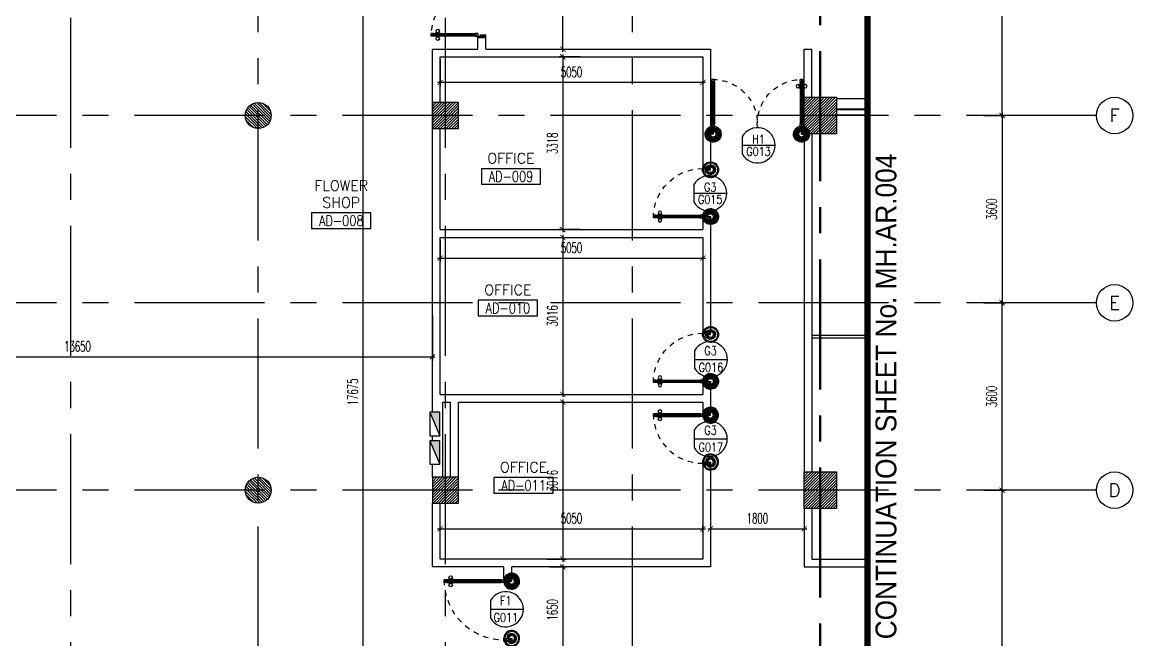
# Model space of a CAD drawing. Extents: x 417819.9 to 417911.9, y 43448 to 43539.2.
# Drawn here: x 417890.56 to 417911.92, y 43471.2 to 43483.07 of the extents above; entities that cross this region are included whole.
import ezdxf
from ezdxf.enums import TextEntityAlignment as Align

# ---------------------------------------------------------------- set-up
doc = ezdxf.new("R2010")
doc.units = 0
doc.header["$MEASUREMENT"] = 0
doc.header["$PDMODE"] = 3
doc.header["$PDSIZE"] = 0.1
for name, pattern in [('CENTER2', [1.125, 0.75, -0.125, 0.125, -0.125]), ('CENTERX2', [4, 2.5, -0.5, 0.5, -0.5]), ('HIDDEN', [0.375, 0.25, -0.125])]:
    doc.linetypes.add(name, pattern=pattern)
doc.layers.get('0').update_dxf_attribs({"linetype": 'CONTINUOUS'})
doc.layers.get('DEFPOINTS').update_dxf_attribs({"linetype": 'CONTINUOUS'})
for name, color, linetype in [('AX', 6, 'CONTINUOUS'), ('AX-CR', 2, 'CONTINUOUS'), ('AX-DIM', 4, 'CONTINUOUS'), ('AX-TXT', 4, 'CONTINUOUS'), ('AXES', 11, 'CENTERX2'), ('COL', 2, 'CONTINUOUS'), ('DIM', 4, 'CONTINUOUS'), ('DOOR', 4, 'CONTINUOUS'), ('DOOR-CR', 2, 'CONTINUOUS'), ('DOOR-NO', 3, 'CONTINUOUS'), ('E-PANELBX', 3, 'CONTINUOUS'), ('EJ', 8, 'CONTINUOUS'), ('ELEV', 2, 'CONTINUOUS'), ('HAT', 8, 'CONTINUOUS'), ('PART', 9, 'CONTINUOUS'), ('RM-BOX', 2, 'CONTINUOUS'), ('RM-NAME', 2, 'CONTINUOUS'), ('RM-NO', 2, 'CONTINUOUS'), ('TXT1', 2, 'CONTINUOUS'), ('WALL', 2, 'CONTINUOUS')]:
    doc.layers.add(name, color=color, linetype=linetype)
doc.layers.get('EJ').off()
doc.styles.add('ROMANS', font='ROMANS.shx', dxfattribs={"width": 0.6})
doc.styles.add('TTXT', font='swisse.ttf', dxfattribs={"width": 0.6})
doc.dimstyles.new('STANDARD in', dxfattribs={"dimtxt": 0.2, "dimasz": 0.1, "dimexe": 0.07, "dimexo": 0.05, "dimgap": 0.1, "dimtad": 1, "dimdec": 0, "dimlfac": 1000, "dimzin": 0, "dimdsep": 46, "dimtxsty": 'ROMANS', "dimblk": 'ARCHTICK', "dimcen": 0.05, "dimdle": 0.05, "dimclrd": 4, "dimclre": 4, "dimclrt": 2, "dimadec": 0, "dimazin": 0, "dimtfac": 1, "dimtdec": 0, "dimtmove": 2, "dimatfit": 3, "dimfxl": 0, "dimtolj": 1, "dimtzin": 0, "dimarcsym": 0})

# ---------------------------------------------------------------- blocks, each defined once
blk = doc.blocks.new('DOOR100')
at = {"layer": 'DOOR', "color": 7, "linetype": 'ByBlock'}
for p, q in [((-75, 1250), (-75, 1300)), ((-75, 1300), (-25, 1300)), ((-25, 1300), (-75, 1300)), ((-25, 1250), (-25, 1300)), ((-91, 1205), (-91, 1140)), ((-82, 1205), (-91, 1205)), ((-82, 1140), (-91, 1140)), ((-82, 1128), (-82, 1218)), ((-75, 1218), (-82, 1218)), ((-82, 1205), (-82, 1140)), ((-75, 1128), (-82, 1128)), ((-58, 1250), (-75, 1250)), ((-58, 1250), (-58, 1270)), ((-42, 1270), (-58, 1270)), ((-42, 1250), (-42, 1270)), ((-25, 1250), (-42, 1250)), ((-25, 1218), (-18, 1218)), ((-25, 1128), (-18, 1128)), ((-18, 1128), (-18, 1218)), ((-18, 1205), (-18, 1140)), ((-18, 1205), (-9, 1205)), ((-18, 1140), (-9, 1140)), ((-9, 1205), (-9, 1140)), ((-1200, 0), (-1200, 150)), ((-1200, 150), (-1175, 150)), ((-1200, 150), (-1200, 0)), ((-1150, 0), (-1200, 114)), ((-1150, 0), (-1200, 40)), ((-1150, 0), (-1200, 0)), ((-1175, 150), (-1175, 100)), ((-1175, 100), (-1150, 100)), ((-1150, 0), (-1163, 100)), ((-1150, 100), (-1150, 0)), ((-75, 200), (-58, 200)), ((-75, 150), (-75, 200)), ((-75, 150), (-25, 150)), ((-58, 200), (-58, 180)), ((-58, 180), (-42, 180)), ((-50, 0), (0, 114)), ((-50, 100), (-50, 0)), ((-50, 0), (-37, 100)), ((-25, 100), (-50, 100)), ((-50, 0), (0, 40)), ((-50, 0), (0, 0)), ((-42, 200), (-25, 200)), ((-42, 180), (-42, 200)), ((-25, 200), (-25, 150)), ((0, 150), (-25, 150)), ((-25, 150), (-25, 100)), ((0, 0), (0, 150)), ((0, 150), (0, 0))]:
    blk.add_line(p, q, dxfattribs=at)
at = {"layer": 'DOOR', "linetype": 'ByBlock'}
for p, q in [((-75, 1250), (-75, 200)), ((-58, 200), (-58, 1250)), ((-42, 200), (-42, 1250)), ((-25, 200), (-25, 1250))]:
    blk.add_line(p, q, dxfattribs=at)
at = {"layer": 'DOOR', "color": 7, "linetype": 'ByBlock'}
for centre in [(-124, 1173), (24, 1173)]:
    blk.add_circle(centre, 32.4, dxfattribs=at)
at = {"layer": 'DOOR', "linetype": 'HIDDEN', "ltscale": 0.5}
blk.add_arc((-25, 150), 1150, 90, 180, dxfattribs=at)
at = {"layer": 'DOOR', "color": 7, "linetype": 'ByBlock'}
for centre, radius, start, end in [((-1150, 0), 154, 103.7142, 108.8947), ((-1150, 0), 134, 100.72, 111.8402), ((-1150, 0), 94.4, 90, 121.9818), ((-1150, 0), 74.4, 90, 132.2236), ((-1150, 0), 54.4, 90, 156.7926), ((-1150, 0), 34.4, 90, 180), ((-1150, 0), 14.4, 90, 180), ((-50, 0), 94.4, 58.0182, 90), ((-50, 0), 74.4, 47.7764, 90), ((-50, 0), 54.4, 23.2074, 90), ((-50, 0), 34.4, 0, 90), ((-50, 0), 14.4, 0, 90), ((-50, 0), 134, 68.1598, 79.28), ((-50, 0), 114, 64.0838, 77.3774), ((-50, 0), 154, 71.1053, 76.2858)]:
    blk.add_arc(centre, radius, start, end, dxfattribs=at)
blk = doc.blocks.new('A$C49F1192B')
at = {"layer": 'DOOR', "color": 0, "linetype": 'ByBlock', "xscale": -1, "rotation": 270}
blk.add_blockref('DOOR100', (0, 1200), dxfattribs=at)
blk = doc.blocks.new('DD1')
at = {"layer": 'DOOR-CR'}
blk.add_line((-316, 0), (316, 0), dxfattribs=at)
blk.add_lwpolyline([(-316, -166, 3.820224), (-316, 166)], format="xyb", close=True, dxfattribs=at)
at = {"layer": 'DOOR-NO', "color": 255, "style": 'ROMANS'}
for tag, width, p in [('G', 0.8, (-22, 156)), ('0000', 0.7, (-22, -136))]:
    blk.add_attdef(tag, text='', height=196, dxfattribs=dict(at, width=width)).set_placement(p, align=Align.MIDDLE)
blk = doc.blocks.new('COL50')
at = {"layer": 'COL'}
blk.add_lwpolyline([(-250, 250), (-250, -250), (250, -250), (250, 250)], close=True, dxfattribs=at)
blk = doc.blocks.new('*X61')
at = {"color": 0}
for p, q in [((203889, 17902), (204348, 18361)), ((203889, 17955), (204295, 18361)), ((203889, 18008), (204242, 18361)), ((203889, 18061), (204189, 18361)), ((203889, 18114), (204136, 18361)), ((203889, 18167), (204083, 18361)), ((203889, 18220), (204030, 18361)), ((203889, 18273), (203977, 18361)), ((203889, 18326), (203923, 18361)), ((203901, 17861), (204389, 18349)), ((203954, 17861), (204389, 18296)), ((204007, 17861), (204389, 18243)), ((204060, 17861), (204389, 18190)), ((204113, 17861), (204389, 18137)), ((204166, 17861), (204389, 18084)), ((204219, 17861), (204389, 18031)), ((204272, 17861), (204389, 17978)), ((204325, 17861), (204389, 17924)), ((204378, 17861), (204389, 17871))]:
    blk.add_line(p, q, dxfattribs=at)
blk = doc.blocks.new('RM1')
at = {"layer": 'RM-BOX'}
blk.add_lwpolyline([(570, -200), (-570, -200), (-570, -500), (570, -500)], close=True, dxfattribs=at)
at = {"layer": 'RM-NAME', "style": 'ROMANS'}
for tag, p in [('ROOMNAME1', (0, 324)), ('ROOMNAME2', (0, 0))]:
    blk.add_attdef(tag, text='', height=200, dxfattribs=at).set_placement(p, align=Align.MIDDLE)
at = {"layer": 'RM-NO', "style": 'ROMANS', "width": 0.8}
blk.add_attdef('ROOMNO', text='', height=200, dxfattribs=at).set_placement((0, -350), align=Align.MIDDLE)
blk = doc.blocks.new('*X58')
at = {"color": 0}
for p, q in [((203888, 25061), (204388, 25561)), ((203889, 25114), (204335, 25561)), ((203889, 25167), (204282, 25561)), ((203889, 25220), (204229, 25561)), ((203889, 25273), (204176, 25561)), ((203889, 25326), (204123, 25561)), ((203889, 25379), (204070, 25561)), ((203889, 25432), (204017, 25561)), ((203889, 25486), (203964, 25561)), ((203889, 25539), (203911, 25561)), ((203941, 25061), (204389, 25508)), ((203994, 25061), (204389, 25455)), ((204047, 25061), (204389, 25402)), ((204100, 25061), (204389, 25349)), ((204153, 25061), (204389, 25296)), ((204207, 25061), (204389, 25243)), ((204260, 25061), (204389, 25190)), ((204313, 25061), (204389, 25137)), ((204366, 25061), (204389, 25084))]:
    blk.add_line(p, q, dxfattribs=at)
blk = doc.blocks.new('A$C272A55A0')
at = {"layer": 'DOOR', "color": 0, "linetype": 'ByBlock'}
for p, q in [((0, 900), (0, 1050)), ((50, 1050), (0, 1050)), ((0, 900), (25, 900)), ((25, 950), (50, 950)), ((25, 900), (25, 950)), ((75, 900), (25, 900)), ((25, 850), (25, 900)), ((58, 870), (42, 870)), ((42, 870), (42, 850)), ((50, 950), (50, 1050)), ((58, 850), (58, 870)), ((75, 900), (75, 850)), ((1725, 900), (1775, 900)), ((1725, 900), (1725, 850)), ((1742, 870), (1758, 870)), ((1742, 850), (1742, 870)), ((1750, 950), (1750, 1050)), ((1750, 1050), (1800, 1050)), ((1775, 950), (1750, 950)), ((1758, 870), (1758, 850)), ((1775, 900), (1775, 950)), ((1800, 900), (1775, 900)), ((1775, 850), (1775, 900)), ((1800, 1050), (1800, 900)), ((42, 850), (25, 850)), ((75, 850), (58, 850)), ((1725, 850), (1742, 850)), ((1758, 850), (1775, 850)), ((25, 50), (42, 50)), ((25, 50), (25, 0)), ((25, 0), (75, 0)), ((75, 0), (25, 0)), ((42, 50), (42, 30)), ((42, 30), (58, 30)), ((58, 50), (75, 50)), ((58, 50), (58, 30)), ((75, 50), (75, 0)), ((1718, 160), (1709, 160)), ((1709, 95), (1709, 160)), ((1718, 95), (1709, 95)), ((1725, 173), (1718, 173)), ((1718, 173), (1718, 83)), ((1718, 95), (1718, 160)), ((1725, 83), (1718, 83)), ((1742, 50), (1725, 50)), ((1725, 50), (1725, 0)), ((1775, 0), (1725, 0)), ((1725, 0), (1775, 0)), ((1742, 50), (1742, 30)), ((1758, 30), (1742, 30)), ((1775, 50), (1758, 50)), ((1758, 50), (1758, 30)), ((1775, 173), (1782, 173)), ((1775, 83), (1782, 83)), ((1775, 50), (1775, 0)), ((1782, 173), (1782, 83)), ((1782, 160), (1791, 160)), ((1782, 95), (1782, 160)), ((1782, 95), (1791, 95)), ((1791, 95), (1791, 160))]:
    blk.add_line(p, q, dxfattribs=at)
at = {"layer": 'DOOR', "color": 9, "linetype": 'ByBlock'}
for p, q in [((50, 1050), (0, 1010)), ((50, 1050), (0, 937)), ((50, 1050), (37, 950)), ((1750, 1050), (1800, 1010)), ((1750, 1050), (1800, 937)), ((1750, 1050), (1763, 950))]:
    blk.add_line(p, q, dxfattribs=at)
at = {"layer": 'DOOR', "linetype": 'ByBlock'}
for p, q in [((25, 850), (25, 50)), ((42, 850), (42, 50)), ((58, 850), (58, 50)), ((75, 50), (75, 850)), ((1725, 50), (1725, 850)), ((1742, 850), (1742, 50)), ((1758, 850), (1758, 50)), ((1775, 850), (1775, 50))]:
    blk.add_line(p, q, dxfattribs=at)
at = {"layer": 'DOOR', "color": 0, "linetype": 'ByBlock'}
for centre in [(1676, 128), (1824, 128)]:
    blk.add_circle(centre, 32.4, dxfattribs=at)
at = {"layer": 'DOOR', "color": 9, "linetype": 'ByBlock'}
for centre, radius, start, end in [((50, 1050), 54.4, 203.2074, 270), ((50, 1050), 74.4, 227.7764, 270), ((50, 1050), 94.4, 238.0182, 270), ((50, 1050), 114, 244.0838, 257.3774), ((50, 1050), 134, 248.1598, 259.28), ((50, 1050), 154, 251.1053, 256.2858), ((50, 1050), 34.4, 180, 270), ((50, 1050), 14.4, 180, 270), ((1750, 1050), 14.4, 270, 0), ((1750, 1050), 34.4, 270, 0), ((1750, 1050), 54.4, 270, 336.7926), ((1750, 1050), 74.4, 270, 312.2236), ((1750, 1050), 94.4, 270, 301.9818), ((1750, 1050), 114, 282.6226, 295.9162), ((1750, 1050), 134, 280.72, 291.8402), ((1750, 1050), 154, 283.7142, 288.8947)]:
    blk.add_arc(centre, radius, start, end, dxfattribs=at)
at = {"layer": 'DOOR', "linetype": 'HIDDEN', "ltscale": 0.5}
for centre, start, end in [((50, 851), 268.3174, 3.2965), ((1750, 851), 176.7035, 271.6826)]:
    blk.add_arc(centre, 851, start, end, dxfattribs=at)
at = {"layer": 'WALL', "linetype": 'ByBlock'}
blk.add_line((1800, 900), (1800, 1050), dxfattribs=at)
blk = doc.blocks.new('C11')
at = {"layer": 'HAT'}
h = blk.add_hatch(dxfattribs=at)
h.set_pattern_fill('ANSI31', color=256, scale=300, style=0)
h.set_pattern_definition([(45, (-383765.23, -62181), (-26.5165043, 26.5165043), [])])
h.paths.add_polyline_path([(-20, 350), (-20, 700), (-320, 700), (-320, 350)])
h.paths.add_polyline_path([(-320, 0), (-20, 0), (-20, 350), (-320, 350)])
h = blk.add_hatch(dxfattribs=at)
h.set_pattern_fill('ANSI31', color=256, scale=300, style=0)
h.set_pattern_definition([(45, (-383445.23, -62181), (-26.5165043, 26.5165043), [])])
h.paths.add_polyline_path([(300, 350), (300, 700), (0, 700), (0, 350)])
h.paths.add_polyline_path([(0, 0), (300, 0), (300, 350), (0, 350)])
at = {"layer": 'COL'}
for points in [[(-20, 700), (-20, 0), (-320, 0), (-320, 700)], [(300, 700), (300, 0), (0, 0), (0, 700)]]:
    blk.add_lwpolyline(points, close=True, dxfattribs=at)
blk = doc.blocks.new('DOOR1000')
at = {"layer": 'DOOR', "color": 7, "linetype": 'ByBlock'}
for p, q in [((-150, 0), (0, 0)), ((-150, 0), (-150, -25)), ((0, -50), (-114, 0)), ((0, -50), (-40, 0)), ((0, -50), (0, 0)), ((-1100, -25), (-1100, -75)), ((-1100, -75), (-1100, -25)), ((-1050, -25), (-1100, -25)), ((-1050, -75), (-1100, -75)), ((-1070, -42), (-1070, -58)), ((-1050, -42), (-1070, -42)), ((-1050, -58), (-1070, -58)), ((-1050, -25), (-1050, -42)), ((-1050, -58), (-1050, -75)), ((-1018, -25), (-1018, -18)), ((-928, -18), (-1018, -18)), ((-1018, -75), (-1018, -82)), ((-928, -82), (-1018, -82)), ((-1005, -18), (-1005, -9)), ((-1005, -9), (-940, -9)), ((-1005, -18), (-940, -18)), ((-1005, -82), (-1005, -91)), ((-1005, -82), (-940, -82)), ((-1005, -91), (-940, -91)), ((-940, -18), (-940, -9)), ((-940, -82), (-940, -91)), ((-928, -25), (-928, -18)), ((-928, -75), (-928, -82)), ((-200, -25), (-150, -25)), ((-200, -42), (-200, -25)), ((-180, -42), (-200, -42)), ((-200, -58), (-180, -58)), ((-200, -75), (-200, -58)), ((-150, -75), (-200, -75)), ((-180, -58), (-180, -42)), ((-150, -25), (-100, -25)), ((-150, -75), (-150, -25)), ((-100, -25), (-100, -50)), ((0, -50), (-100, -37)), ((-100, -50), (0, -50)), ((-150, -975), (-100, -975)), ((-150, -1000), (-150, -975)), ((-150, -1000), (0, -1000)), ((0, -1000), (-150, -1000)), ((0, -950), (-114, -1000)), ((-100, -975), (-100, -950)), ((0, -950), (-100, -963)), ((-100, -950), (0, -950)), ((0, -950), (-40, -1000)), ((0, -950), (0, -1000))]:
    blk.add_line(p, q, dxfattribs=at)
at = {"layer": 'DOOR', "linetype": 'ByBlock'}
for p, q in [((-200, -25), (-1050, -25)), ((-200, -42), (-1050, -42)), ((-200, -58), (-1050, -58)), ((-1050, -75), (-200, -75))]:
    blk.add_line(p, q, dxfattribs=at)
at = {"layer": 'DOOR', "color": 7, "linetype": 'ByBlock'}
for centre in [(-973, 24), (-973, -124)]:
    blk.add_circle(centre, 32.4, dxfattribs=at)
for centre, radius, start, end in [((0, -50), 154, 161.1053, 166.2858), ((0, -50), 94.4, 148.0182, 180), ((0, -50), 134, 158.1598, 169.28), ((0, -50), 114, 154.0838, 167.3774), ((0, -50), 74.4, 137.7764, 180), ((0, -50), 54.4, 113.2074, 180), ((0, -50), 34.4, 90, 180), ((0, -50), 14.4, 90, 180), ((0, -950), 154, 193.7142, 198.8947), ((0, -950), 134, 190.72, 201.8402), ((0, -950), 94.4, 180, 211.9818), ((0, -950), 74.4, 180, 222.2236), ((0, -950), 54.4, 180, 246.7926), ((0, -950), 34.4, 180, 270), ((0, -950), 14.4, 180, 270)]:
    blk.add_arc(centre, radius, start, end, dxfattribs=at)
at = {"layer": 'DOOR', "linetype": 'HIDDEN', "ltscale": 0.5}
blk.add_arc((-150, -25), 950, 180, 270, dxfattribs=at)
blk = doc.blocks.new('E-PBX')
at = {"layer": 'E-PANELBX'}
h = blk.add_hatch(color=256, dxfattribs=at)
h.paths.add_polyline_path([(34, 190), (-225, 190), (34, 81)])
h.paths.add_polyline_path([(225, 190), (34, 190), (34, 81), (225, 0)])
blk.add_line((225, 0), (-225, 190), dxfattribs=at)
blk.add_lwpolyline([(-225, 190), (225, 190), (225, 0), (-225, 0)], close=True, dxfattribs=at)
blk = doc.blocks.new('_ARCHTICK')
at = {"color": 0, "linetype": 'ByBlock', "const_width": 0.15}
blk.add_lwpolyline([(-0.5, -0.5), (0.5, 0.5)], dxfattribs=at)
blk = doc.blocks.new('*D735')
at = {"layer": 'DEFPOINTS', "color": 0}
for p in [(417898.447, 43477.478), (417884.797, 43477.017), (417898.447, 43476.637)]:
    blk.add_point(p, dxfattribs=at)
at = {"layer": 'DIM', "color": 4, "lineweight": -2}
for p, q in [((417898.447, 43477.428), (417898.447, 43476.567)), ((417884.797, 43476.967), (417884.797, 43476.567)), ((417884.747, 43476.637), (417898.497, 43476.637))]:
    blk.add_line(p, q, dxfattribs=at)
at = {"layer": 'DIM', "color": 4, "lineweight": -2, "xscale": 0.1, "yscale": 0.1, "zscale": 0.1, "rotation": 180}
blk.add_blockref('_ARCHTICK', (417884.797, 43476.637), dxfattribs=at)
at = {"layer": 'DIM', "color": 4, "lineweight": -2, "xscale": 0.1, "yscale": 0.1, "zscale": 0.1}
blk.add_blockref('_ARCHTICK', (417898.447, 43476.637), dxfattribs=at)
at = {"layer": 'DIM', "color": 2, "insert": (417891.622, 43476.837), "char_height": 0.2, "attachment_point": 5, "style": 'ROMANS'}
blk.add_mtext('\\A1;13650', dxfattribs=at)
blk = doc.blocks.new('*D488')
at = {"layer": 'DEFPOINTS', "color": 0}
for p in [(417900.649, 43472.599), (417900.66, 43470.949), (417900.955, 43470.949)]:
    blk.add_point(p, dxfattribs=at)
at = {"layer": 'DIM', "color": 4, "lineweight": -2}
for p, q in [((417900.955, 43472.649), (417900.955, 43470.899)), ((417900.699, 43472.599), (417901.025, 43472.599)), ((417900.71, 43470.949), (417901.025, 43470.949))]:
    blk.add_line(p, q, dxfattribs=at)
at = {"layer": 'DIM', "color": 4, "lineweight": -2, "xscale": 0.1, "yscale": 0.1, "zscale": 0.1}
for p, rotation in [((417900.955, 43472.599), 90), ((417900.955, 43470.949), 270)]:
    blk.add_blockref('_ARCHTICK', p, dxfattribs=dict(at, rotation=rotation))
at = {"layer": 'DIM', "color": 2, "insert": (417900.755, 43471.774), "char_height": 0.2, "attachment_point": 5, "rotation": 90, "style": 'ROMANS'}
blk.add_mtext('\\A1;1650', dxfattribs=at)
blk = doc.blocks.new('*D487')
at = {"layer": 'DEFPOINTS', "color": 0}
for p in [(417899.466, 43475.765), (417900.6, 43472.749), (417900.955, 43472.749)]:
    blk.add_point(p, dxfattribs=at)
at = {"layer": 'DIM', "color": 4, "lineweight": -2}
for p, q in [((417900.955, 43475.815), (417900.955, 43472.699)), ((417899.516, 43475.765), (417901.025, 43475.765)), ((417900.65, 43472.749), (417901.025, 43472.749))]:
    blk.add_line(p, q, dxfattribs=at)
at = {"layer": 'DIM', "color": 4, "lineweight": -2, "xscale": 0.1, "yscale": 0.1, "zscale": 0.1}
for p, rotation in [((417900.955, 43475.765), 90), ((417900.955, 43472.749), 270)]:
    blk.add_blockref('_ARCHTICK', p, dxfattribs=dict(at, rotation=rotation))
at = {"layer": 'DIM', "color": 2, "insert": (417900.755, 43474.257), "char_height": 0.2, "attachment_point": 5, "rotation": 90, "style": 'ROMANS'}
blk.add_mtext('\\A1;3016', dxfattribs=at)
blk = doc.blocks.new('*D400')
at = {"layer": 'DEFPOINTS', "color": 0}
for p in [(417903.647, 43473.332), (417898.597, 43473.212), (417903.647, 43473.212)]:
    blk.add_point(p, dxfattribs=at)
at = {"layer": 'DIM', "color": 4, "lineweight": -2}
for p, q in [((417898.547, 43473.332), (417903.697, 43473.332)), ((417898.597, 43473.262), (417898.597, 43473.402)), ((417903.647, 43473.262), (417903.647, 43473.402))]:
    blk.add_line(p, q, dxfattribs=at)
at = {"layer": 'DIM', "color": 4, "lineweight": -2, "xscale": 0.1, "yscale": 0.1, "zscale": 0.1, "rotation": 180}
blk.add_blockref('_ARCHTICK', (417898.597, 43473.332), dxfattribs=at)
at = {"layer": 'DIM', "color": 4, "lineweight": -2, "xscale": 0.1, "yscale": 0.1, "zscale": 0.1}
blk.add_blockref('_ARCHTICK', (417903.647, 43473.332), dxfattribs=at)
at = {"layer": 'DIM', "color": 2, "insert": (417901.122, 43473.532), "char_height": 0.2, "attachment_point": 5, "style": 'ROMANS'}
blk.add_mtext('\\A1;5050', dxfattribs=at)
blk = doc.blocks.new('*D401')
at = {"layer": 'DEFPOINTS', "color": 0}
for p in [(417903.797, 43473.759), (417905.597, 43473.724), (417905.597, 43473.332)]:
    blk.add_point(p, dxfattribs=at)
at = {"layer": 'DIM', "color": 4, "lineweight": -2}
for p, q in [((417903.797, 43473.709), (417903.797, 43473.262)), ((417905.597, 43473.674), (417905.597, 43473.262)), ((417903.747, 43473.332), (417905.647, 43473.332))]:
    blk.add_line(p, q, dxfattribs=at)
at = {"layer": 'DIM', "color": 4, "lineweight": -2, "xscale": 0.1, "yscale": 0.1, "zscale": 0.1, "rotation": 180}
blk.add_blockref('_ARCHTICK', (417903.797, 43473.332), dxfattribs=at)
at = {"layer": 'DIM', "color": 4, "lineweight": -2, "xscale": 0.1, "yscale": 0.1, "zscale": 0.1}
blk.add_blockref('_ARCHTICK', (417905.597, 43473.332), dxfattribs=at)
at = {"layer": 'DIM', "color": 2, "insert": (417904.697, 43473.532), "char_height": 0.2, "attachment_point": 5, "style": 'ROMANS'}
blk.add_mtext('\\A1;1800', dxfattribs=at)
blk = doc.blocks.new('*D402')
at = {"layer": 'DEFPOINTS', "color": 0}
for p in [(417899.067, 43478.931), (417899.067, 43475.915), (417900.955, 43475.915)]:
    blk.add_point(p, dxfattribs=at)
at = {"layer": 'DIM', "color": 4, "lineweight": -2}
for p, q in [((417899.117, 43478.931), (417901.025, 43478.931)), ((417900.955, 43478.981), (417900.955, 43475.865)), ((417899.117, 43475.915), (417901.025, 43475.915))]:
    blk.add_line(p, q, dxfattribs=at)
at = {"layer": 'DIM', "color": 4, "lineweight": -2, "xscale": 0.1, "yscale": 0.1, "zscale": 0.1}
for p, rotation in [((417900.955, 43478.931), 90), ((417900.955, 43475.915), 270)]:
    blk.add_blockref('_ARCHTICK', p, dxfattribs=dict(at, rotation=rotation))
at = {"layer": 'DIM', "color": 2, "insert": (417900.755, 43477.423), "char_height": 0.2, "attachment_point": 5, "rotation": 90, "style": 'ROMANS'}
blk.add_mtext('\\A1;3016', dxfattribs=at)
blk = doc.blocks.new('*D403')
at = {"layer": 'DEFPOINTS', "color": 0}
for p in [(417898.597, 43478.931), (417903.647, 43478.931), (417903.647, 43478.532)]:
    blk.add_point(p, dxfattribs=at)
at = {"layer": 'DIM', "color": 4, "lineweight": -2}
for p, q in [((417898.597, 43478.881), (417898.597, 43478.462)), ((417903.647, 43478.881), (417903.647, 43478.462)), ((417898.547, 43478.532), (417903.697, 43478.532))]:
    blk.add_line(p, q, dxfattribs=at)
at = {"layer": 'DIM', "color": 4, "lineweight": -2, "xscale": 0.1, "yscale": 0.1, "zscale": 0.1, "rotation": 180}
blk.add_blockref('_ARCHTICK', (417898.597, 43478.532), dxfattribs=at)
at = {"layer": 'DIM', "color": 4, "lineweight": -2, "xscale": 0.1, "yscale": 0.1, "zscale": 0.1}
blk.add_blockref('_ARCHTICK', (417903.647, 43478.532), dxfattribs=at)
at = {"layer": 'DIM', "color": 2, "insert": (417901.122, 43478.732), "char_height": 0.2, "attachment_point": 5, "style": 'ROMANS'}
blk.add_mtext('\\A1;5050', dxfattribs=at)
blk = doc.blocks.new('*D404')
at = {"layer": 'DEFPOINTS', "color": 0}
for p in [(417901.341, 43482.399), (417900.955, 43479.081), (417901.341, 43479.081)]:
    blk.add_point(p, dxfattribs=at)
at = {"layer": 'DIM', "color": 4, "lineweight": -2}
for p, q in [((417900.955, 43482.449), (417900.955, 43479.031)), ((417901.291, 43482.399), (417900.885, 43482.399)), ((417901.291, 43479.081), (417900.885, 43479.081))]:
    blk.add_line(p, q, dxfattribs=at)
at = {"layer": 'DIM', "color": 4, "lineweight": -2, "xscale": 0.1, "yscale": 0.1, "zscale": 0.1}
for p, rotation in [((417900.955, 43482.399), 90), ((417900.955, 43479.081), 270)]:
    blk.add_blockref('_ARCHTICK', p, dxfattribs=dict(at, rotation=rotation))
at = {"layer": 'DIM', "color": 2, "insert": (417900.755, 43480.74), "char_height": 0.2, "attachment_point": 5, "rotation": 90, "style": 'ROMANS'}
blk.add_mtext('\\A1;3318', dxfattribs=at)
blk = doc.blocks.new('*D405')
at = {"layer": 'DEFPOINTS', "color": 0}
for p in [(417898.597, 43482.399), (417903.647, 43482.399), (417898.597, 43481.909)]:
    blk.add_point(p, dxfattribs=at)
at = {"layer": 'DIM', "color": 4, "lineweight": -2}
for p, q in [((417898.597, 43482.349), (417898.597, 43481.839)), ((417903.647, 43482.349), (417903.647, 43481.839)), ((417903.697, 43481.909), (417898.547, 43481.909))]:
    blk.add_line(p, q, dxfattribs=at)
at = {"layer": 'DIM', "color": 4, "lineweight": -2, "xscale": 0.1, "yscale": 0.1, "zscale": 0.1, "rotation": 180}
blk.add_blockref('_ARCHTICK', (417898.597, 43481.909), dxfattribs=at)
at = {"layer": 'DIM', "color": 4, "lineweight": -2, "xscale": 0.1, "yscale": 0.1, "zscale": 0.1}
blk.add_blockref('_ARCHTICK', (417903.647, 43481.909), dxfattribs=at)
at = {"layer": 'DIM', "color": 2, "insert": (417901.122, 43482.109), "char_height": 0.2, "attachment_point": 5, "style": 'ROMANS'}
blk.add_mtext('\\A1;5050', dxfattribs=at)
blk = doc.blocks.new('*D671')
at = {"layer": 'DEFPOINTS', "color": 0}
for p in [(417900.546, 43484.799), (417900.955, 43484.799), (417900.546, 43482.549)]:
    blk.add_point(p, dxfattribs=at)
at = {"layer": 'DIM', "color": 4, "lineweight": -2}
for p, q in [((417900.596, 43484.799), (417901.025, 43484.799)), ((417900.955, 43482.499), (417900.955, 43484.849)), ((417900.596, 43482.549), (417901.025, 43482.549))]:
    blk.add_line(p, q, dxfattribs=at)
at = {"layer": 'DIM', "color": 4, "lineweight": -2, "xscale": 0.1, "yscale": 0.1, "zscale": 0.1}
for p, rotation in [((417900.955, 43484.799), 90), ((417900.955, 43482.549), 270)]:
    blk.add_blockref('_ARCHTICK', p, dxfattribs=dict(at, rotation=rotation))
at = {"layer": 'DIM', "color": 2, "insert": (417900.755, 43483.674), "char_height": 0.2, "attachment_point": 5, "rotation": 90, "style": 'ROMANS'}
blk.add_mtext('\\A1;2250', dxfattribs=at)
blk = doc.blocks.new('AXL')
at = {"layer": 'AX-CR'}
blk.add_circle((-350, 0), 350, dxfattribs=at)
at = {"layer": 'AX-TXT', "style": 'ROMANS'}
blk.add_attdef('AX', text='', height=250, dxfattribs=at).set_placement((-350, 0), align=Align.MIDDLE)
blk = doc.blocks.new('*D471')
at = {"layer": 'AX-DIM', "color": 4, "lineweight": -2}
for p, q in [((417909.402, 43466.824), (417909.402, 43474.124)), ((417909.052, 43474.074), (417909.472, 43474.074)), ((417909.052, 43466.874), (417909.472, 43466.874))]:
    blk.add_line(p, q, dxfattribs=at)
at = {"layer": 'DEFPOINTS', "color": 0}
for p in [(417909.002, 43474.074), (417909.402, 43474.074), (417909.002, 43466.874)]:
    blk.add_point(p, dxfattribs=at)
at = {"layer": 'AX-DIM', "color": 4, "lineweight": -2, "xscale": 0.1, "yscale": 0.1, "zscale": 0.1}
for p, rotation in [((417909.402, 43474.074), 90), ((417909.402, 43466.874), 270)]:
    blk.add_blockref('_ARCHTICK', p, dxfattribs=dict(at, rotation=rotation))
at = {"layer": 'AX-DIM', "color": 2, "insert": (417909.202, 43470.474), "char_height": 0.2, "attachment_point": 5, "rotation": 90, "style": 'ROMANS'}
blk.add_mtext('\\A1;7200', dxfattribs=at)
blk = doc.blocks.new('*D474')
at = {"layer": 'AX-DIM', "color": 4, "lineweight": -2}
for p, q in [((417909.052, 43488.474), (417909.472, 43488.474)), ((417909.402, 43481.224), (417909.402, 43488.524)), ((417909.052, 43481.274), (417909.472, 43481.274))]:
    blk.add_line(p, q, dxfattribs=at)
at = {"layer": 'DEFPOINTS', "color": 0}
for p in [(417909.002, 43488.474), (417909.402, 43488.474), (417909.002, 43481.274)]:
    blk.add_point(p, dxfattribs=at)
at = {"layer": 'AX-DIM', "color": 4, "lineweight": -2, "xscale": 0.1, "yscale": 0.1, "zscale": 0.1}
for p, rotation in [((417909.402, 43488.474), 90), ((417909.402, 43481.274), 270)]:
    blk.add_blockref('_ARCHTICK', p, dxfattribs=dict(at, rotation=rotation))
at = {"layer": 'AX-DIM', "color": 2, "insert": (417909.202, 43484.874), "char_height": 0.2, "attachment_point": 5, "rotation": 90, "style": 'ROMANS'}
blk.add_mtext('\\A1;7200', dxfattribs=at)
blk = doc.blocks.new('*D475')
at = {"layer": 'AX-DIM', "color": 4, "lineweight": -2}
for p, q in [((417909.052, 43477.674), (417909.472, 43477.674)), ((417909.402, 43474.024), (417909.402, 43477.724)), ((417909.052, 43474.074), (417909.472, 43474.074))]:
    blk.add_line(p, q, dxfattribs=at)
at = {"layer": 'DEFPOINTS', "color": 0}
for p in [(417909.002, 43477.674), (417909.402, 43477.674), (417909.002, 43474.074)]:
    blk.add_point(p, dxfattribs=at)
at = {"layer": 'AX-DIM', "color": 4, "lineweight": -2, "xscale": 0.1, "yscale": 0.1, "zscale": 0.1}
for p, rotation in [((417909.402, 43477.674), 90), ((417909.402, 43474.074), 270)]:
    blk.add_blockref('_ARCHTICK', p, dxfattribs=dict(at, rotation=rotation))
at = {"layer": 'AX-DIM', "color": 2, "insert": (417909.202, 43475.874), "char_height": 0.2, "attachment_point": 5, "rotation": 90, "style": 'ROMANS'}
blk.add_mtext('\\A1;3600', dxfattribs=at)
blk = doc.blocks.new('*D482')
at = {"layer": 'AX-DIM', "color": 4, "linetype": 'ByBlock', "lineweight": -2}
for p, q in [((417909.052, 43481.274), (417909.472, 43481.274)), ((417909.402, 43481.324), (417909.402, 43477.624)), ((417909.052, 43477.674), (417909.472, 43477.674))]:
    blk.add_line(p, q, dxfattribs=at)
at = {"layer": 'DEFPOINTS', "color": 0, "linetype": 'ByBlock'}
for p in [(417909.002, 43481.274), (417909.002, 43477.674), (417909.402, 43477.674)]:
    blk.add_point(p, dxfattribs=at)
at = {"layer": 'AX-DIM', "color": 4, "linetype": 'ByBlock', "lineweight": -2, "xscale": 0.1, "yscale": 0.1, "zscale": 0.1}
for p, rotation in [((417909.402, 43481.274), 90), ((417909.402, 43477.674), 270)]:
    blk.add_blockref('_ARCHTICK', p, dxfattribs=dict(at, rotation=rotation))
at = {"layer": 'AX-DIM', "color": 2, "linetype": 'ByBlock', "insert": (417909.202, 43479.474), "char_height": 0.2, "attachment_point": 5, "rotation": 90, "style": 'ROMANS'}
blk.add_mtext('\\A1;3600', dxfattribs=at)
blk = doc.blocks.new('*D734')
at = {"layer": 'DEFPOINTS', "color": 0}
for p in [(417897.115, 43484.799), (417897.639, 43484.799), (417897.639, 43467.124)]:
    blk.add_point(p, dxfattribs=at)
at = {"layer": 'DIM', "color": 4, "lineweight": -2}
for p, q in [((417897.589, 43484.799), (417897.045, 43484.799)), ((417897.115, 43467.074), (417897.115, 43484.849)), ((417897.589, 43467.124), (417897.045, 43467.124))]:
    blk.add_line(p, q, dxfattribs=at)
at = {"layer": 'DIM', "color": 4, "lineweight": -2, "xscale": 0.1, "yscale": 0.1, "zscale": 0.1}
for p, rotation in [((417897.115, 43484.799), 90), ((417897.115, 43467.124), 270)]:
    blk.add_blockref('_ARCHTICK', p, dxfattribs=dict(at, rotation=rotation))
at = {"layer": 'DIM', "color": 2, "insert": (417896.915, 43475.962), "char_height": 0.2, "attachment_point": 5, "rotation": 90, "style": 'ROMANS'}
blk.add_mtext('\\A1;17675', dxfattribs=at)

msp = doc.modelspace()

# ---------------------------------------------------------------- hatches: boundary and pattern name
at = {"layer": 'HAT'}
h = msp.add_hatch(dxfattribs=at)
h.set_pattern_fill('ANSI31', color=256, scale=0.3, style=0)
h.set_pattern_definition([(135, (417956.33802, 43437.639878), (0.026516504, 0.026516504), [])])
h.paths.add_polyline_path([(417895.3477, 43481.2743), (417895.0977, 43481.2743), (417895.0977, 43481.5243, -0.4142136)])
h.paths.add_polyline_path([(417895.0977, 43481.5243), (417895.0977, 43481.2743), (417894.8477, 43481.2743, -0.4142136)])
h.paths.add_polyline_path([(417894.8477, 43481.2743), (417895.0977, 43481.2743), (417895.0977, 43481.0243, -0.4142136)])
h.paths.add_polyline_path([(417895.0977, 43481.2743), (417895.3477, 43481.2743, -0.4142136), (417895.0977, 43481.0243)])
h = msp.add_hatch(dxfattribs=at)
h.set_pattern_fill('ANSI31', color=256, scale=0.3, style=0)
h.set_pattern_definition([(135, (417956.33802, 43430.439878), (0.026516504, 0.026516504), [])])
h.paths.add_polyline_path([(417895.3477, 43474.0743), (417895.0977, 43474.0743), (417895.0977, 43474.3243, -0.4142136)])
h.paths.add_polyline_path([(417895.0977, 43474.3243), (417895.0977, 43474.0743), (417894.8477, 43474.0743, -0.4142136)])
h.paths.add_polyline_path([(417894.8477, 43474.0743), (417895.0977, 43474.0743), (417895.0977, 43473.8243, -0.4142136)])
h.paths.add_polyline_path([(417895.0977, 43474.0743), (417895.3477, 43474.0743, -0.4142136), (417895.0977, 43473.8243)])

# ---------------------------------------------------------------- linework, layer by layer
at = {"layer": 'AXES'}
for p, q in [((417891.4966, 43448.6529), (417891.4966, 43538.4875)), ((417898.6966, 43448.6529), (417898.6966, 43538.4875)), ((417905.8966, 43460.01), (417905.8966, 43538.1375)), ((417905.9166, 43460.01), (417905.9166, 43538.1375)), ((417895.0966, 43466.8743), (417895.0966, 43525.6943)), ((417902.2966, 43466.8743), (417902.2966, 43525.6943)), ((417911.2163, 43481.2743), (417889.6966, 43481.2743)), ((417911.2163, 43477.6743), (417889.6966, 43477.6743)), ((417911.2163, 43474.0743), (417889.6966, 43474.0743))]:
    msp.add_line(p, q, dxfattribs=at)
at = {"layer": 'ELEV', "linetype": 'CENTER2', "const_width": 0.12}
msp.add_lwpolyline([(417906.8165, 43461.0859), (417906.8165, 43528.0943)], dxfattribs=at)
at = {"layer": 'PART'}
for p, q in [((417906.8165, 43477.0443), (417905.7466, 43477.0443)), ((417906.8165, 43476.9943), (417905.7466, 43476.9943))]:
    msp.add_line(p, q, dxfattribs=at)
at = {"layer": 'WALL'}
for p, q in [((417899.3216, 43482.5493), (417899.3216, 43482.7743)), ((417899.3216, 43482.7743), (417899.4716, 43482.7743)), ((417899.4716, 43482.5493), (417899.4716, 43482.7743)), ((417898.4466, 43482.5493), (417899.3216, 43482.5493)), ((417898.4466, 43477.7493), (417898.4466, 43482.5493)), ((417899.4716, 43482.5493), (417903.7966, 43482.5493)), ((417903.7966, 43482.5493), (417903.7966, 43480.2813)), ((417905.5966, 43481.6243), (417905.5966, 43482.5493)), ((417905.5966, 43482.5493), (417905.7466, 43482.5493)), ((417905.7466, 43481.6243), (417905.7466, 43482.5493)), ((417898.5966, 43482.3993), (417903.6466, 43482.3993)), ((417898.5966, 43481.5243), (417898.5966, 43482.3993)), ((417903.6466, 43482.3993), (417903.6466, 43480.2813)), ((417906.2166, 43481.5993), (417906.8165, 43481.5993)), ((417906.2166, 43481.3993), (417906.8165, 43481.3993)), ((417906.2166, 43481.3893), (417906.8165, 43481.3893)), ((417906.2166, 43481.2893), (417906.8165, 43481.2893)), ((417898.5966, 43479.0813), (417898.5966, 43481.0243)), ((417905.5966, 43480.9243), (417905.5966, 43474.4243)), ((417905.7466, 43480.9243), (417905.7466, 43474.4243)), ((417903.6466, 43480.2813), (417903.7966, 43480.2813)), ((417903.6466, 43479.2813), (417903.6466, 43479.0813)), ((417903.6466, 43479.2813), (417903.7966, 43479.2813)), ((417903.7966, 43479.2813), (417903.7966, 43477.1153)), ((417898.5966, 43479.0813), (417903.6466, 43479.0813)), ((417898.5966, 43478.9313), (417903.6466, 43478.9313)), ((417898.5966, 43475.9153), (417898.5966, 43478.9313)), ((417903.6466, 43478.9313), (417903.6466, 43477.1153)), ((417898.4466, 43475.5712), (417898.4466, 43477.7493)), ((417903.6466, 43477.1153), (417903.7966, 43477.1153)), ((417903.6466, 43476.1153), (417903.6466, 43475.9153)), ((417903.6466, 43476.1153), (417903.7966, 43476.1153)), ((417903.7966, 43476.1153), (417903.7966, 43475.5653)), ((417898.5966, 43475.9153), (417903.6466, 43475.9153)), ((417898.6466, 43475.7653), (417898.7966, 43475.7653)), ((417898.6466, 43474.3243), (417898.6466, 43475.7653)), ((417898.7966, 43474.3243), (417898.7966, 43475.7653)), ((417898.9466, 43474.3243), (417898.9466, 43475.7653)), ((417898.9466, 43475.7653), (417903.6466, 43475.7653)), ((417903.6466, 43475.7653), (417903.6466, 43475.5653)), ((417903.6466, 43475.5653), (417903.7966, 43475.5653)), ((417898.4466, 43475.0212), (417898.4466, 43475.1212)), ((417898.4466, 43474.3243), (417898.4466, 43474.5712)), ((417903.6466, 43474.5653), (417903.6466, 43472.7493)), ((417903.6466, 43474.5653), (417903.7966, 43474.5653)), ((417903.7966, 43474.5653), (417903.7966, 43472.5993)), ((417898.4466, 43472.5993), (417898.4466, 43473.8243)), ((417898.5966, 43472.7493), (417898.5966, 43473.8243)), ((417905.5966, 43473.7243), (417905.5966, 43472.5993)), ((417905.7466, 43473.7243), (417905.7466, 43472.7493)), ((417903.6466, 43472.7493), (417898.5966, 43472.7493)), ((417905.7466, 43472.7493), (417906.8165, 43472.7493)), ((417899.8216, 43472.5993), (417898.4466, 43472.5993)), ((417899.8216, 43472.3743), (417899.8216, 43472.5993)), ((417903.7966, 43472.5993), (417899.9716, 43472.5993)), ((417899.9716, 43472.3743), (417899.9716, 43472.5993)), ((417905.5966, 43472.5993), (417906.8165, 43472.5993)), ((417899.9716, 43472.3743), (417899.8216, 43472.3743))]:
    msp.add_line(p, q, dxfattribs=at)
for centre in [(417895.0977, 43481.2743), (417895.0977, 43474.0743)]:
    msp.add_circle(centre, 0.25, dxfattribs=at)

# ---------------------------------------------------------------- block references
at = {"layer": 'AX', "xscale": 0.001000000047497451, "yscale": 0.0009999999892897904, "zscale": 0.001}
for p, values in [((417911.9163, 43481.2743), {'AX': 'F'}), ((417911.9163, 43477.6743), {'AX': 'E'}), ((417911.9163, 43474.0743), {'AX': 'D'})]:
    msp.add_blockref('AXL', p, dxfattribs=at).add_auto_attribs(values)
at = {"layer": 'COL', "xscale": 0.001000000047497451, "yscale": 0.0009999999892897904, "zscale": 0.001}
for p in [(417898.6966, 43481.2743), (417898.6966, 43474.0743)]:
    msp.add_blockref('COL50', p, dxfattribs=at)
at = {"layer": 'DOOR', "color": 0, "yscale": 0.0009999999892897904, "zscale": 0.001}
for p, xscale, rotation in [((417898.4213, 43484.5743), 0.0009999999892897904, 270), ((417903.7966, 43481.9652), -0.001000000047497451, 180)]:
    msp.add_blockref('A$C272A55A0', p, dxfattribs=dict(at, xscale=xscale, rotation=rotation))
at = {"layer": 'DOOR', "xscale": -0.001000000047497451, "yscale": 0.0009999999892897904, "zscale": 0.001, "rotation": 180}
for p in [(417903.7966, 43479.2813), (417903.7966, 43476.1153)]:
    msp.add_blockref('DOOR1000', p, dxfattribs=at)
at = {"layer": 'DOOR', "xscale": 0.001000000047497451, "yscale": 0.0009999999892897904, "zscale": 0.001}
msp.add_blockref('DOOR1000', (417903.7966, 43475.5653), dxfattribs=at)
at = {"layer": 'DOOR', "color": 0, "xscale": -0.001000000047497451, "yscale": 0.0009999999892897904, "zscale": 0.001}
msp.add_blockref('A$C49F1192B', (417899.9716, 43471.1743), dxfattribs=at)
at = {"layer": 'DOOR-NO'}
ref = msp.add_blockref('DD1', (417904.7189, 43480.7014), dxfattribs=dict(at, xscale=0.001000000047497451, yscale=0.0009999999892897904, zscale=0.001))
ref.add_attrib('G', 'H1', dxfattribs={"height": 0.17, "style": 'ROMANS', "width": 0.8}).set_placement((417904.7189, 43480.8194), align=Align.MIDDLE)
ref.add_attrib('000', 'G013', dxfattribs={"height": 0.17, "style": 'ROMANS', "width": 0.8}).set_placement((417904.7189, 43480.5836), align=Align.MIDDLE)
ref = msp.add_blockref('DD1', (417903.7891, 43479.7791), dxfattribs=dict(at, xscale=0.001000000047497451, yscale=0.0009999999892897904, zscale=0.001))
ref.add_attrib('G', 'G3', dxfattribs={"height": 0.17, "style": 'ROMANS', "width": 0.8}).set_placement((417903.7891, 43479.897), align=Align.MIDDLE)
ref.add_attrib('000', 'G015', dxfattribs={"height": 0.17, "style": 'ROMANS', "width": 0.8}).set_placement((417903.7891, 43479.6612), align=Align.MIDDLE)
ref = msp.add_blockref('DD1', (417903.8021, 43476.5875), dxfattribs=dict(at, xscale=0.001000000047497451, yscale=0.0009999999892897904, zscale=0.001))
ref.add_attrib('G', 'G3', dxfattribs={"height": 0.17, "style": 'ROMANS', "width": 0.8}).set_placement((417903.7968, 43476.7544), align=Align.MIDDLE)
ref.add_attrib('000', 'G016', dxfattribs={"height": 0.17, "style": 'ROMANS', "width": 0.8}).set_placement((417903.8039, 43476.434), align=Align.MIDDLE)
ref = msp.add_blockref('DD1', (417903.7993, 43475.0592), dxfattribs=dict(at, xscale=0.001000000047497451, yscale=0.0009999999892897904, zscale=0.001))
ref.add_attrib('G', 'G3', dxfattribs={"height": 0.17, "style": 'ROMANS', "width": 0.8}).set_placement((417903.7968, 43475.225), align=Align.MIDDLE)
ref.add_attrib('000', 'G017', dxfattribs={"height": 0.17, "style": 'ROMANS', "width": 0.8}).set_placement((417903.801, 43474.9015), align=Align.MIDDLE)
ref = msp.add_blockref('DD1', (417899.8778, 43471.7858), dxfattribs=dict(at, xscale=0.001000000047497451, yscale=0.0009999999892897904, zscale=0.001))
ref.add_attrib('G', 'F1', dxfattribs={"height": 0.17, "style": 'ROMANS', "width": 0.8}).set_placement((417899.8597, 43471.9497), align=Align.MIDDLE)
ref.add_attrib('000', 'G011', dxfattribs={"height": 0.17, "style": 'ROMANS', "width": 0.8}).set_placement((417899.8597, 43471.6281), align=Align.MIDDLE)
at = {"layer": 'E-PANELBX', "xscale": -0.0009999999892897904, "yscale": 0.0009999999892897904, "zscale": 0.001, "rotation": 270}
for p in [(417898.3986, 43475.3462), (417898.3986, 43474.7962)]:
    msp.add_blockref('E-PBX', p, dxfattribs=at)
at = {"layer": 'EJ', "color": 2, "linetype": 'ByBlock', "xscale": 0.001000000047497451, "yscale": 0.0009999999892897904, "zscale": 0.001}
for p in [(417905.9166, 43480.9243), (417905.9166, 43473.7243)]:
    msp.add_blockref('C11', p, dxfattribs=at)
at = {"layer": 'HAT', "xscale": 0.001000000047497451, "yscale": 0.0009999999892897904, "zscale": 0.001}
for name in ['*X58', '*X61']:
    msp.add_blockref(name, (417694.5581, 43455.9633), dxfattribs=at)
for p, values in [((417899.9583, 43480.452), {'ROOMNO': 'AD-009', 'ROOMNAME2': 'OFFICE'}), ((417896.6946, 43479.6026), {'ROOMNO': 'AD-008', 'ROOMNAME2': 'SHOP', 'ROOMNAME1': 'FLOWER'}), ((417899.898, 43477.9224), {'ROOMNO': 'AD-010', 'ROOMNAME2': 'OFFICE'}), ((417900.201, 43474.5151), {'ROOMNO': 'AD-011', 'ROOMNAME2': 'OFFICE'})]:
    msp.add_blockref('RM1', p, dxfattribs=at).add_auto_attribs(values)

# ---------------------------------------------------------------- texts
at = {"layer": 'TXT1', "color": 6, "style": 'TTXT', "width": 0.9}
msp.add_text('MATCH LINE CONTINUATION SHEET No. MH.AR.004', height=0.401182, rotation=90, dxfattribs=at).set_placement((417907.3701, 43468.014))

# ---------------------------------------------------------------- dimensions: what is measured, and where the dimension line sits
at = {"layer": 'AX-DIM'}
for base, p1, p2, picture, middle in [((417909.4023, 43488.4743), (417909.0023, 43481.2743), (417909.0023, 43488.4743), '*D474', (417909.2023, 43484.8743)), ((417909.4023, 43477.6743), (417909.0023, 43474.0743), (417909.0023, 43477.6743), '*D475', (417909.2023, 43475.8743)), ((417909.4023, 43474.0743), (417909.0023, 43466.8743), (417909.0023, 43474.0743), '*D471', (417909.2023, 43470.4743))]:
    dim = msp.add_linear_dim(base=base, p1=p1, p2=p2, angle=90, dimstyle='STANDARD in', dxfattribs=at)
    dim.commit()
    dim.dimension.update_dxf_attribs({"geometry": picture, "text_midpoint": middle})
at = {"layer": 'AX-DIM', "linetype": 'ByBlock'}
dim = msp.add_linear_dim(base=(417909.4023, 43477.6743), p1=(417909.0023, 43481.2743), p2=(417909.0023, 43477.6743), angle=90, dimstyle='STANDARD in', dxfattribs=at)
dim.commit()
dim.dimension.update_dxf_attribs({"geometry": '*D482', "text_midpoint": (417909.2023, 43479.4743)})
at = {"layer": 'DIM'}
for base, p1, p2, picture, middle in [((417897.1146, 43484.7993), (417897.6385, 43467.1243), (417897.6385, 43484.7993), '*D734', (417896.9146, 43475.9618)), ((417900.9552, 43484.7993), (417900.5456, 43482.5493), (417900.5456, 43484.7993), '*D671', (417900.7552, 43483.6743)), ((417900.9552, 43479.0813), (417901.3411, 43482.3993), (417901.3411, 43479.0813), '*D404', (417900.7552, 43480.7403)), ((417900.9552, 43475.9153), (417899.0666, 43478.9313), (417899.0666, 43475.9153), '*D402', (417900.7552, 43477.4233)), ((417900.9552, 43472.7493), (417899.4657, 43475.7653), (417900.5996, 43472.7493), '*D487', (417900.7552, 43474.2573)), ((417900.9552, 43470.9493), (417900.6488, 43472.5993), (417900.6601, 43470.9493), '*D488', (417900.7552, 43471.7743))]:
    dim = msp.add_linear_dim(base=base, p1=p1, p2=p2, angle=90, dimstyle='STANDARD in', dxfattribs=at)
    dim.commit()
    dim.dimension.update_dxf_attribs({"geometry": picture, "text_midpoint": middle})
for base, p1, p2, picture, middle in [((417898.5966, 43481.9087), (417903.6466, 43482.3993), (417898.5966, 43482.3993), '*D405', (417901.1216, 43482.1087)), ((417903.6466, 43478.5324), (417898.5966, 43478.9313), (417903.6466, 43478.9313), '*D403', (417901.1216, 43478.7324)), ((417898.4466, 43476.6367), (417884.7966, 43477.0171), (417898.4466, 43477.478), '*D735', (417891.6216, 43476.8367)), ((417905.5966, 43473.3325), (417903.7966, 43473.7585), (417905.5966, 43473.7243), '*D401', (417904.6966, 43473.5325)), ((417903.6466, 43473.3325), (417898.5966, 43473.2118), (417903.6466, 43473.2118), '*D400', (417901.1216, 43473.5325))]:
    dim = msp.add_linear_dim(base=base, p1=p1, p2=p2, dimstyle='STANDARD in', dxfattribs=at)
    dim.commit()
    dim.dimension.update_dxf_attribs({"geometry": picture, "text_midpoint": middle})

doc.saveas('drawing.dxf')
